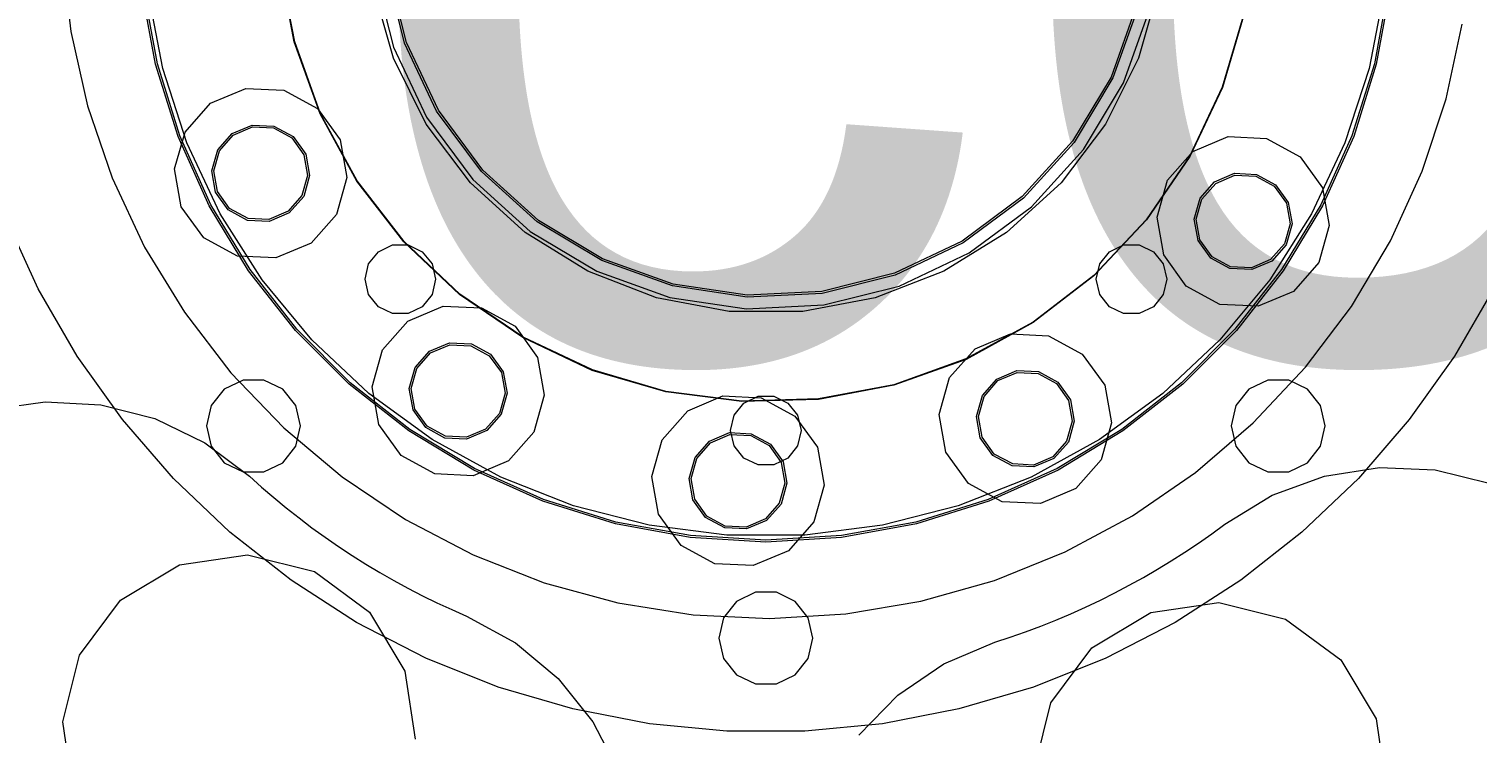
# Model space of a CAD drawing. Header units: millimetres. Extents: x -191664 to 191490, y -197311 to 10263.
# Drawn here: x 25940 to 26309.8, y 1515.7 to 1695.6 of the extents above; entities that cross this region are included whole.
import ezdxf

# ---------------------------------------------------------------- set-up
doc = ezdxf.new("R2010")
doc.units = ezdxf.units.MM
for name, color, linetype, lineweight in [('COTAS_P', 1, 'Continuous', 0), ('lateral_briquetadora', 7, 'Continuous', 0), ('TEXTOS', 4, 'Continuous', 0)]:
    doc.layers.add(name, color=color, linetype=linetype, lineweight=lineweight)
doc.dimstyles.new('PLANTA_100', dxfattribs={"dimtxt": 250, "dimasz": 150, "dimexe": 150, "dimexo": 80, "dimgap": 100, "dimtad": 1, "dimtih": 1, "dimtoh": 1, "dimdec": 1, "dimdsep": 46, "dimcen": 0.09, "dimclrd": 1, "dimclre": 1, "dimclrt": 1, "dimadec": 0, "dimazin": 0, "dimtfac": 1, "dimtdec": 4, "dimtofl": 0, "dimtmove": 0, "dimatfit": 3, "dimfxl": 1, "dimtolj": 1, "dimtzin": 0, "dimarcsym": 0})

# ---------------------------------------------------------------- blocks, each defined once
blk = doc.blocks.new('*D8')
at = {"layer": 'COTAS_P', "color": 1, "lineweight": -2, "transparency": 16777216}
for p, q in [((25128.19, 1262), (25128.19, 2132)), ((27628.19, 1262), (27628.19, 2132)), ((25278.19, 1982), (27478.19, 1982))]:
    blk.add_line(p, q, dxfattribs=at)
at = {"layer": 'COTAS_P', "color": 1, "transparency": 16777216}
for points in [[(25278.19, 2007), (25278.19, 1957), (25128.19, 1982)], [(27478.19, 2007), (27478.19, 1957), (27628.19, 1982)]]:
    blk.add_solid(points, dxfattribs=at)
at = {"layer": 'Defpoints', "color": 0, "transparency": 16777216}
for p in [(27628.19, 1982), (25128.19, 1182), (27628.19, 1182)]:
    blk.add_point(p, dxfattribs=at)

msp = doc.modelspace()

# ---------------------------------------------------------------- linework, layer by layer
at = {"layer": 'lateral_briquetadora', "color": 9, "true_color": 0xb9c3c2}
for p, q in [((25948.5, 1714.34), (25950.71, 1694.98)), ((26007.79, 1692.32), (26004.16, 1711.55)), ((26007.89, 1692.34), (26004.26, 1711.56)), ((26028.28, 1710.18), (26033.09, 1690.97)), ((26035.92, 1691.98), (26031.25, 1710.62)), ((26036.39, 1692.15), (26031.74, 1710.69)), ((25972.35, 1686.59), (25968.86, 1705.65)), ((25972.84, 1686.71), (25969.35, 1705.71)), ((25974.18, 1685.46), (25970.44, 1705.07)), ((26033.07, 1688.15), (26027.92, 1706.26)), ((26228.45, 1706.26), (26223.3, 1688.15)), ((26285.93, 1705.07), (26282.19, 1685.46)), ((26287.02, 1705.71), (26283.54, 1686.71)), ((26287.52, 1705.65), (26284.02, 1686.59)), ((26222.76, 1701.31), (26216.33, 1683.31)), ((26223.25, 1701.19), (26216.78, 1683.1)), ((26219.49, 1681.82), (26226.16, 1700.46)), ((26250.2, 1699.48), (26244.7, 1680.71)), ((26250.29, 1699.46), (26244.8, 1680.67)), ((25950.71, 1694.98), (25954.99, 1675.96)), ((26301.87, 1677.73), (26305.96, 1696.78)), ((26014.39, 1673.89), (26007.79, 1692.32)), ((26014.48, 1673.93), (26007.89, 1692.34)), ((26033.09, 1690.97), (26041.56, 1673.08)), ((26044.13, 1674.62), (26035.92, 1691.98)), ((26044.56, 1674.87), (26036.39, 1692.15)), ((25978.12, 1668.09), (25972.35, 1686.59)), ((25978.58, 1668.26), (25972.84, 1686.71)), ((26041.46, 1671.3), (26033.07, 1688.15)), ((26223.3, 1688.15), (26214.91, 1671.3)), ((26283.54, 1686.71), (26277.79, 1668.26)), ((26284.02, 1686.59), (26278.26, 1668.09)), ((25980.35, 1666.47), (25974.18, 1685.46)), ((26216.33, 1683.31), (26206.5, 1666.92)), ((26216.78, 1683.1), (26206.9, 1666.62)), ((26282.19, 1685.46), (26276.02, 1666.47)), ((25986.35, 1676.6), (25995.37, 1680.41)), ((25995.37, 1680.41), (26005.15, 1679.93)), ((26005.15, 1679.93), (26013.75, 1675.26)), ((26209.31, 1664.83), (26219.49, 1681.82)), ((26244.7, 1680.71), (26236.34, 1663.03)), ((26244.8, 1680.67), (26236.43, 1662.98)), ((25954.99, 1675.96), (25961.31, 1657.53)), ((25979.88, 1669.26), (25986.35, 1676.6)), ((26013.75, 1675.26), (26019.47, 1667.31)), ((26055.94, 1659.52), (26044.56, 1674.87)), ((26295.74, 1659.23), (26301.87, 1677.73)), ((26023.79, 1656.71), (26014.39, 1673.89)), ((26023.87, 1656.77), (26014.48, 1673.93)), ((26052.81, 1656.28), (26041.46, 1671.3)), ((26041.56, 1673.08), (26053.35, 1657.17)), ((26055.57, 1659.19), (26044.13, 1674.62)), ((26214.91, 1671.3), (26203.57, 1656.28)), ((25977.23, 1659.83), (25979.88, 1669.26)), ((25986.07, 1650.41), (25978.12, 1668.09)), ((25986.51, 1650.64), (25978.58, 1668.26)), ((25988.22, 1664.72), (25991.9, 1668.89)), ((25988.66, 1664.48), (25992.19, 1668.49)), ((25991.9, 1668.89), (25997.03, 1671.06)), ((25992.19, 1668.49), (25997.11, 1670.57)), ((25997.03, 1671.06), (26002.58, 1670.78)), ((25997.11, 1670.57), (26002.45, 1670.3)), ((26002.45, 1670.3), (26007.14, 1667.75)), ((26002.58, 1670.78), (26007.47, 1668.13)), ((26007.14, 1667.75), (26010.26, 1663.42)), ((26007.47, 1668.13), (26010.72, 1663.61)), ((26237.2, 1664.28), (26246.21, 1668.09)), ((26246.21, 1668.09), (26255.99, 1667.61)), ((26255.99, 1667.61), (26264.6, 1662.93)), ((26277.79, 1668.26), (26269.86, 1650.64)), ((26278.26, 1668.09), (26270.3, 1650.41)), ((25988.85, 1648.4), (25980.35, 1666.47)), ((25986.72, 1659.36), (25988.22, 1664.72)), ((25987.22, 1659.34), (25988.66, 1664.48)), ((26019.47, 1667.31), (26021.18, 1657.67)), ((26206.5, 1666.92), (26193.66, 1652.76)), ((26206.9, 1666.62), (26194, 1652.39)), ((26196.01, 1650.16), (26209.31, 1664.83)), ((26230.72, 1656.93), (26237.2, 1664.28)), ((26276.02, 1666.47), (26267.52, 1648.4)), ((26010.26, 1663.42), (26011.19, 1658.16)), ((26010.72, 1663.61), (26011.69, 1658.14)), ((26236.34, 1663.03), (26225.31, 1646.87)), ((26236.43, 1662.98), (26225.39, 1646.81)), ((26264.6, 1662.93), (26270.32, 1654.99)), ((25961.31, 1657.53), (25969.58, 1639.88)), ((25978.94, 1650.19), (25977.23, 1659.83)), ((25987.69, 1653.88), (25986.72, 1659.36)), ((25988.15, 1654.08), (25987.22, 1659.34)), ((26011.19, 1658.16), (26009.75, 1653.02)), ((26011.69, 1658.14), (26010.19, 1652.78)), ((26021.18, 1657.67), (26018.54, 1648.24)), ((26035.75, 1641.22), (26023.79, 1656.71)), ((26035.83, 1641.29), (26023.87, 1656.77)), ((26053.35, 1657.17), (26068.02, 1643.88)), ((26069.81, 1646.29), (26055.57, 1659.19)), ((26070.11, 1646.69), (26055.94, 1659.52)), ((26228.08, 1647.51), (26230.72, 1656.93)), ((26239.07, 1652.4), (26242.75, 1656.57)), ((26242.75, 1656.57), (26247.87, 1658.73)), ((26243.04, 1656.16), (26247.96, 1658.24)), ((26247.87, 1658.73), (26253.43, 1658.46)), ((26247.96, 1658.24), (26253.29, 1657.98)), ((26253.29, 1657.98), (26257.98, 1655.43)), ((26253.43, 1658.46), (26258.32, 1655.8)), ((26287.64, 1641.5), (26295.74, 1659.23)), ((25990.94, 1649.37), (25987.69, 1653.88)), ((25991.27, 1649.75), (25988.15, 1654.08)), ((26009.75, 1653.02), (26006.22, 1649.01)), ((26010.19, 1652.78), (26006.51, 1648.61)), ((26066.72, 1643.6), (26052.81, 1656.28)), ((26193.66, 1652.76), (26178.31, 1641.37)), ((26203.57, 1656.28), (26189.66, 1643.6)), ((26239.51, 1652.16), (26243.04, 1656.16)), ((26257.98, 1655.43), (26261.11, 1651.1)), ((26258.32, 1655.8), (26261.57, 1651.29)), ((26270.32, 1654.99), (26272.03, 1645.35)), ((25984.66, 1642.24), (25978.94, 1650.19)), ((25996.1, 1633.83), (25986.07, 1650.41)), ((25996.51, 1634.11), (25986.51, 1650.64)), ((25995.83, 1646.71), (25990.94, 1649.37)), ((25995.97, 1647.19), (25991.27, 1649.75)), ((26006.22, 1649.01), (26001.3, 1646.93)), ((26194, 1652.39), (26178.57, 1640.94)), ((26180.11, 1638.37), (26196.01, 1650.16)), ((26237.57, 1647.04), (26239.07, 1652.4)), ((26238.07, 1647.01), (26239.51, 1652.16)), ((26269.86, 1650.64), (26259.86, 1634.11)), ((26270.3, 1650.41), (26260.28, 1633.83)), ((26261.11, 1651.1), (26262.04, 1645.84)), ((26261.57, 1651.29), (26262.54, 1645.81)), ((25942.42, 1629.23), (25934.16, 1647.32)), ((25999.55, 1631.54), (25988.85, 1648.4)), ((26001.39, 1646.44), (25995.83, 1646.71)), ((26001.3, 1646.93), (25995.97, 1647.19)), ((26006.51, 1648.61), (26001.39, 1646.44)), ((26018.54, 1648.24), (26012.06, 1640.9)), ((26086.29, 1636.41), (26069.81, 1646.29)), ((26086.5, 1636.86), (26070.11, 1646.69)), ((26225.31, 1646.87), (26211.9, 1632.64)), ((26225.39, 1646.81), (26211.96, 1632.57)), ((26229.79, 1637.86), (26228.08, 1647.51)), ((26238.54, 1641.56), (26237.57, 1647.04)), ((26239, 1641.76), (26238.07, 1647.01)), ((26267.52, 1648.4), (26256.82, 1631.54)), ((26262.04, 1645.84), (26260.59, 1640.69)), ((26262.54, 1645.81), (26261.03, 1640.46)), ((26272.03, 1645.35), (26269.38, 1635.92)), ((25993.26, 1637.57), (25984.66, 1642.24)), ((26082.72, 1633.69), (26066.72, 1643.6)), ((26068.02, 1643.88), (26085, 1633.7)), ((26189.66, 1643.6), (26173.65, 1633.69)), ((26241.79, 1637.05), (26238.54, 1641.56)), ((26242.12, 1637.42), (26239, 1641.76)), ((25969.58, 1639.88), (25979.72, 1623.23)), ((26012.06, 1640.9), (26003.04, 1637.09)), ((26026.74, 1635.57), (26029.24, 1638.7)), ((26029.24, 1638.7), (26032.85, 1640.44)), ((26032.85, 1640.44), (26036.85, 1640.44)), ((26050, 1627.79), (26035.75, 1641.22)), ((26050.06, 1627.87), (26035.83, 1641.29)), ((26036.85, 1640.44), (26040.46, 1638.7)), ((26040.46, 1638.7), (26042.96, 1635.57)), ((26178.31, 1641.37), (26161.03, 1633.2)), ((26178.57, 1640.94), (26161.2, 1632.73)), ((26162.21, 1629.9), (26180.11, 1638.37)), ((26213.42, 1635.57), (26215.91, 1638.7)), ((26215.91, 1638.7), (26219.52, 1640.44)), ((26219.52, 1640.44), (26223.53, 1640.44)), ((26223.53, 1640.44), (26227.14, 1638.7)), ((26227.14, 1638.7), (26229.63, 1635.57)), ((26235.51, 1629.92), (26229.79, 1637.86)), ((26260.59, 1640.69), (26257.06, 1636.69)), ((26261.03, 1640.46), (26257.36, 1636.28)), ((26277.68, 1624.74), (26287.64, 1641.5)), ((26003.04, 1637.09), (25993.26, 1637.57)), ((26025.85, 1631.66), (26026.74, 1635.57)), ((26042.96, 1635.57), (26043.85, 1631.66)), ((26104.37, 1629.94), (26086.29, 1636.41)), ((26104.5, 1630.42), (26086.5, 1636.86)), ((26212.52, 1631.66), (26213.42, 1635.57)), ((26229.63, 1635.57), (26230.52, 1631.66)), ((26246.68, 1634.39), (26241.79, 1637.05)), ((26246.81, 1634.87), (26242.12, 1637.42)), ((26252.23, 1634.12), (26246.68, 1634.39)), ((26252.14, 1634.61), (26246.81, 1634.87)), ((26257.06, 1636.69), (26252.14, 1634.61)), ((26257.36, 1636.28), (26252.23, 1634.12)), ((26269.38, 1635.92), (26262.91, 1628.57)), ((26008.05, 1618.57), (25996.1, 1633.83)), ((26008.42, 1618.9), (25996.51, 1634.11)), ((26012.28, 1616.16), (25999.55, 1631.54)), ((26026.74, 1627.76), (26025.85, 1631.66)), ((26043.85, 1631.66), (26042.96, 1627.76)), ((26100.27, 1626.89), (26082.72, 1633.69)), ((26085, 1633.7), (26103.65, 1627.03)), ((26161.03, 1633.2), (26142.49, 1628.56)), ((26161.2, 1632.73), (26142.57, 1628.06)), ((26173.65, 1633.69), (26156.1, 1626.89)), ((26211.9, 1632.64), (26196.42, 1620.68)), ((26211.96, 1632.57), (26196.47, 1620.6)), ((26213.42, 1627.76), (26212.52, 1631.66)), ((26230.52, 1631.66), (26229.63, 1627.76)), ((26256.82, 1631.54), (26244.09, 1616.16)), ((26259.86, 1634.11), (26247.95, 1618.9)), ((26260.28, 1633.83), (26248.32, 1618.57)), ((25952.36, 1612.01), (25942.42, 1629.23)), ((26029.24, 1624.63), (26026.74, 1627.76)), ((26042.96, 1627.76), (26040.46, 1624.63)), ((26066.17, 1616.76), (26050, 1627.79)), ((26066.22, 1616.85), (26050.06, 1627.87)), ((26118.78, 1623.44), (26100.27, 1626.89)), ((26103.65, 1627.03), (26123.23, 1624.12)), ((26123.38, 1627.12), (26104.37, 1629.94)), ((26123.4, 1627.62), (26104.5, 1630.42)), ((26142.57, 1628.06), (26123.38, 1627.12)), ((26142.49, 1628.56), (26123.4, 1627.62)), ((26156.1, 1626.89), (26137.6, 1623.44)), ((26143.01, 1625.09), (26162.21, 1629.9)), ((26215.91, 1624.63), (26213.42, 1627.76)), ((26229.63, 1627.76), (26227.14, 1624.63)), ((26244.11, 1625.24), (26235.51, 1629.92)), ((26262.91, 1628.57), (26253.89, 1624.76)), ((26313.95, 1629.23), (26304.01, 1612.01)), ((25979.72, 1623.23), (25991.59, 1607.78)), ((26032.85, 1622.89), (26029.24, 1624.63)), ((26036.76, 1620.99), (26045.78, 1624.8)), ((26040.46, 1624.63), (26036.85, 1622.89)), ((26045.78, 1624.8), (26055.55, 1624.32)), ((26055.55, 1624.32), (26064.16, 1619.64)), ((26137.6, 1623.44), (26118.78, 1623.44)), ((26123.23, 1624.12), (26143.01, 1625.09)), ((26219.52, 1622.89), (26215.91, 1624.63)), ((26227.14, 1624.63), (26223.53, 1622.89)), ((26253.89, 1624.76), (26244.11, 1625.24)), ((26265.97, 1609.17), (26277.68, 1624.74)), ((26030.28, 1613.64), (26036.76, 1620.99)), ((26036.85, 1622.89), (26032.85, 1622.89)), ((26064.16, 1619.64), (26069.88, 1611.7)), ((26196.42, 1620.68), (26179.26, 1611.29)), ((26196.47, 1620.6), (26179.3, 1611.2)), ((26223.53, 1622.89), (26219.52, 1622.89)), ((26021.76, 1604.86), (26008.05, 1618.57)), ((26022.09, 1605.24), (26008.42, 1618.9)), ((26026.84, 1602.49), (26012.28, 1616.16)), ((26083.86, 1608.39), (26066.17, 1616.76)), ((26083.9, 1608.48), (26066.22, 1616.85)), ((26181.58, 1613.87), (26190.6, 1617.68)), ((26190.6, 1617.68), (26200.38, 1617.2)), ((26200.38, 1617.2), (26208.98, 1612.53)), ((26244.09, 1616.16), (26229.54, 1602.49)), ((26247.95, 1618.9), (26234.29, 1605.24)), ((26248.32, 1618.57), (26234.62, 1604.86)), ((25963.9, 1595.8), (25952.36, 1612.01)), ((26027.64, 1604.21), (26030.28, 1613.64)), ((26038.63, 1609.1), (26042.31, 1613.28)), ((26039.07, 1608.87), (26042.6, 1612.87)), ((26042.31, 1613.28), (26047.43, 1615.44)), ((26042.6, 1612.87), (26047.52, 1614.95)), ((26047.43, 1615.44), (26052.99, 1615.17)), ((26047.52, 1614.95), (26052.85, 1614.69)), ((26052.85, 1614.69), (26057.55, 1612.14)), ((26052.99, 1615.17), (26057.88, 1612.51)), ((26057.55, 1612.14), (26060.67, 1607.8)), ((26057.88, 1612.51), (26061.13, 1608)), ((26175.11, 1606.53), (26181.58, 1613.87)), ((26208.98, 1612.53), (26214.7, 1604.58)), ((26304.01, 1612.01), (26292.47, 1595.8)), ((26037.13, 1603.75), (26038.63, 1609.1)), ((26037.63, 1603.72), (26039.07, 1608.87)), ((26069.88, 1611.7), (26071.59, 1602.06)), ((26102.65, 1602.89), (26083.86, 1608.39)), ((26102.67, 1602.99), (26083.9, 1608.48)), ((26179.26, 1611.29), (26160.84, 1604.7)), ((26179.3, 1611.2), (26160.87, 1604.61)), ((26187.13, 1606.16), (26192.26, 1608.33)), ((26192.26, 1608.33), (26197.81, 1608.06)), ((26252.63, 1594.95), (26265.97, 1609.17)), ((25994.7, 1605.88), (25989.89, 1603.57)), ((25991.59, 1607.78), (26005.07, 1593.69)), ((26000.04, 1605.88), (25994.7, 1605.88)), ((26004.85, 1603.57), (26000.04, 1605.88)), ((26037.01, 1592.91), (26021.76, 1604.86)), ((26037.3, 1593.32), (26022.09, 1605.24)), ((26060.67, 1607.8), (26061.6, 1602.55)), ((26061.13, 1608), (26062.1, 1602.52)), ((26160.84, 1604.7), (26141.62, 1601.08)), ((26160.87, 1604.61), (26141.63, 1600.98)), ((26172.46, 1597.1), (26175.11, 1606.53)), ((26183.46, 1601.99), (26187.13, 1606.16)), ((26183.89, 1601.75), (26187.43, 1605.76)), ((26187.43, 1605.76), (26192.34, 1607.84)), ((26192.34, 1607.84), (26197.68, 1607.57)), ((26197.68, 1607.57), (26202.37, 1605.02)), ((26197.81, 1608.06), (26202.7, 1605.4)), ((26202.37, 1605.02), (26205.49, 1600.69)), ((26202.7, 1605.4), (26205.95, 1600.88)), ((26214.7, 1604.58), (26216.41, 1594.94)), ((26234.29, 1605.24), (26219.08, 1593.32)), ((26234.62, 1604.86), (26219.36, 1592.91)), ((26256.33, 1605.88), (26251.52, 1603.57)), ((26261.67, 1605.88), (26256.33, 1605.88)), ((26266.48, 1603.57), (26261.67, 1605.88)), ((25989.89, 1603.57), (25986.56, 1599.39)), ((26008.18, 1599.39), (26004.85, 1603.57)), ((26042.99, 1590.75), (26026.84, 1602.49)), ((26029.35, 1594.57), (26027.64, 1604.21)), ((26038.1, 1598.27), (26037.13, 1603.75)), ((26038.56, 1598.47), (26037.63, 1603.72)), ((26061.6, 1602.55), (26060.16, 1597.4)), ((26062.1, 1602.52), (26060.59, 1597.17)), ((26071.59, 1602.06), (26068.94, 1592.63)), ((26122.07, 1600.4), (26102.65, 1602.89)), ((26122.07, 1600.5), (26102.67, 1602.99)), ((26108.22, 1598.03), (26117.23, 1601.84)), ((26117.23, 1601.84), (26127.01, 1601.36)), ((26141.62, 1601.08), (26122.07, 1600.5)), ((26141.63, 1600.98), (26122.07, 1600.4)), ((26122.58, 1600.04), (26126.18, 1601.77)), ((26126.18, 1601.77), (26130.19, 1601.77)), ((26127.01, 1601.36), (26135.62, 1596.68)), ((26130.19, 1601.77), (26133.8, 1600.04)), ((26181.95, 1596.63), (26183.46, 1601.99)), ((26182.45, 1596.61), (26183.89, 1601.75)), ((26205.95, 1600.88), (26206.92, 1595.41)), ((26229.54, 1602.49), (26213.38, 1590.75)), ((26251.52, 1603.57), (26248.19, 1599.39)), ((26269.81, 1599.39), (26266.48, 1603.57)), ((25930.12, 1598.38), (25944.19, 1600.38)), ((25944.19, 1600.38), (25958.38, 1599.59)), ((25958.38, 1599.59), (25972.14, 1596.05)), ((25986.56, 1599.39), (25985.37, 1594.19)), ((26009.37, 1594.19), (26008.18, 1599.39)), ((26041.35, 1593.76), (26038.1, 1598.27)), ((26041.68, 1594.13), (26038.56, 1598.47)), ((26060.16, 1597.4), (26056.62, 1593.4)), ((26101.74, 1590.68), (26108.22, 1598.03)), ((26120.08, 1596.9), (26122.58, 1600.04)), ((26133.8, 1600.04), (26136.3, 1596.9)), ((26205.49, 1600.69), (26206.42, 1595.43)), ((26248.19, 1599.39), (26247, 1594.19)), ((26271, 1594.19), (26269.81, 1599.39)), ((25976.93, 1580.77), (25963.9, 1595.8)), ((25972.14, 1596.05), (25984.95, 1589.89)), ((25985.37, 1594.19), (25986.56, 1588.98)), ((26005.07, 1593.69), (26019.98, 1581.15)), ((26008.18, 1588.98), (26009.37, 1594.19)), ((26035.07, 1586.63), (26029.35, 1594.57)), ((26046.24, 1591.1), (26041.35, 1593.76)), ((26046.37, 1591.58), (26041.68, 1594.13)), ((26060.59, 1597.17), (26056.92, 1592.99)), ((26119.19, 1593), (26120.08, 1596.9)), ((26135.62, 1596.68), (26141.34, 1588.74)), ((26136.3, 1596.9), (26137.19, 1593)), ((26174.17, 1587.46), (26172.46, 1597.1)), ((26182.92, 1591.16), (26181.95, 1596.63)), ((26183.38, 1591.35), (26182.45, 1596.61)), ((26206.42, 1595.43), (26204.98, 1590.29)), ((26206.92, 1595.41), (26205.42, 1590.05)), ((26216.41, 1594.94), (26213.77, 1585.51)), ((26237.84, 1582.26), (26252.63, 1594.95)), ((26247, 1594.19), (26248.19, 1588.98)), ((26269.81, 1588.98), (26271, 1594.19)), ((26292.47, 1595.8), (26279.45, 1580.77)), ((25984.95, 1589.89), (25996.31, 1581.35)), ((26053.6, 1582.88), (26037.01, 1592.91)), ((26053.83, 1583.33), (26037.3, 1593.32)), ((26060.49, 1581.13), (26042.99, 1590.75)), ((26051.79, 1590.83), (26046.24, 1591.1)), ((26051.71, 1591.32), (26046.37, 1591.58)), ((26056.62, 1593.4), (26051.71, 1591.32)), ((26056.92, 1592.99), (26051.79, 1590.83)), ((26068.94, 1592.63), (26062.47, 1585.28)), ((26099.1, 1581.25), (26101.74, 1590.68)), ((26110.09, 1586.14), (26113.77, 1590.32)), ((26110.53, 1585.91), (26114.06, 1589.91)), ((26113.77, 1590.32), (26118.89, 1592.48)), ((26114.06, 1589.91), (26118.98, 1591.99)), ((26118.89, 1592.48), (26124.45, 1592.21)), ((26118.98, 1591.99), (26124.31, 1591.73)), ((26120.08, 1589.1), (26119.19, 1593)), ((26124.31, 1591.73), (26129, 1589.18)), ((26124.45, 1592.21), (26129.34, 1589.55)), ((26137.19, 1593), (26136.3, 1589.1)), ((26186.17, 1586.64), (26182.92, 1591.16)), ((26186.5, 1587.02), (26183.38, 1591.35)), ((26213.38, 1590.75), (26195.89, 1581.13)), ((26204.98, 1590.29), (26201.45, 1586.28)), ((26205.42, 1590.05), (26201.74, 1585.88)), ((26219.08, 1593.32), (26202.54, 1583.33)), ((26219.36, 1592.91), (26202.77, 1582.88)), ((25986.56, 1588.98), (25989.89, 1584.8)), ((26004.85, 1584.8), (26008.18, 1588.98)), ((26043.67, 1581.95), (26035.07, 1586.63)), ((26108.59, 1580.79), (26110.09, 1586.14)), ((26122.58, 1585.96), (26120.08, 1589.1)), ((26129, 1589.18), (26132.13, 1584.84)), ((26129.34, 1589.55), (26132.59, 1585.04)), ((26136.3, 1589.1), (26133.8, 1585.96)), ((26141.34, 1588.74), (26143.05, 1579.1)), ((26179.89, 1579.51), (26174.17, 1587.46)), ((26191.06, 1583.98), (26186.17, 1586.64)), ((26191.2, 1584.47), (26186.5, 1587.02)), ((26201.45, 1586.28), (26196.53, 1584.2)), ((26248.19, 1588.98), (26251.52, 1584.8)), ((26266.48, 1584.8), (26269.81, 1588.98)), ((25989.89, 1584.8), (25994.7, 1582.49)), ((25994.7, 1582.49), (26000.04, 1582.49)), ((26000.04, 1582.49), (26004.85, 1584.8)), ((26062.47, 1585.28), (26053.45, 1581.47)), ((26071.27, 1574.93), (26053.6, 1582.88)), ((26071.45, 1575.4), (26053.83, 1583.33)), ((26109.09, 1580.76), (26110.53, 1585.91)), ((26126.18, 1584.23), (26122.58, 1585.96)), ((26130.19, 1584.23), (26126.18, 1584.23)), ((26133.8, 1585.96), (26130.19, 1584.23)), ((26132.13, 1584.84), (26133.06, 1579.59)), ((26132.59, 1585.04), (26133.56, 1579.56)), ((26202.54, 1583.33), (26184.92, 1575.4)), ((26202.77, 1582.88), (26185.1, 1574.93)), ((26196.62, 1583.71), (26191.06, 1583.98)), ((26196.53, 1584.2), (26191.2, 1584.47)), ((26201.74, 1585.88), (26196.62, 1583.71)), ((26213.77, 1585.51), (26207.29, 1578.17)), ((26251.52, 1584.8), (26256.33, 1582.49)), ((26256.33, 1582.49), (26261.67, 1582.49)), ((26261.67, 1582.49), (26266.48, 1584.8)), ((26270.84, 1581.38), (26284.88, 1583.55)), ((26284.88, 1583.55), (26299.08, 1582.94)), ((26299.08, 1582.94), (26312.89, 1579.58)), ((25991.32, 1567.05), (25976.93, 1580.77)), ((25996.31, 1581.35), (25999.4, 1578.58)), ((26019.98, 1581.15), (26036.17, 1570.3)), ((26053.45, 1581.47), (26043.67, 1581.95)), ((26079.05, 1573.78), (26060.49, 1581.13)), ((26100.81, 1571.61), (26099.1, 1581.25)), ((26109.56, 1575.31), (26108.59, 1580.79)), ((26110.02, 1575.5), (26109.09, 1580.76)), ((26133.06, 1579.59), (26131.61, 1574.44)), ((26133.56, 1579.56), (26132.05, 1574.21)), ((26143.05, 1579.1), (26140.4, 1569.67)), ((26195.89, 1581.13), (26177.32, 1573.78)), ((26188.5, 1574.84), (26179.89, 1579.51)), ((26221.77, 1571.24), (26237.84, 1582.26)), ((26257.49, 1576.5), (26270.84, 1581.38)), ((26279.45, 1580.77), (26265.05, 1567.05)), ((25999.4, 1578.58), (26002.54, 1575.88)), ((26002.54, 1575.88), (26005.73, 1573.24)), ((26089.9, 1569.65), (26071.45, 1575.4)), ((26112.81, 1570.8), (26109.56, 1575.31)), ((26113.14, 1571.17), (26110.02, 1575.5)), ((26184.92, 1575.4), (26166.48, 1569.65)), ((26207.29, 1578.17), (26198.27, 1574.36)), ((26245.34, 1569.12), (26257.49, 1576.5)), ((26005.73, 1573.24), (26008.99, 1570.68)), ((26089.78, 1569.16), (26071.27, 1574.93)), ((26098.39, 1568.82), (26079.05, 1573.78)), ((26106.53, 1563.67), (26100.81, 1571.61)), ((26131.61, 1574.44), (26128.08, 1570.44)), ((26132.05, 1574.21), (26128.38, 1570.03)), ((26177.32, 1573.78), (26157.98, 1568.82)), ((26185.1, 1574.93), (26166.6, 1569.16)), ((26198.27, 1574.36), (26188.5, 1574.84)), ((26008.99, 1570.68), (26012.29, 1568.18)), ((26012.29, 1568.18), (26015.65, 1565.75)), ((26036.17, 1570.3), (26053.44, 1561.25)), ((26108.84, 1565.67), (26089.78, 1569.16)), ((26108.9, 1566.17), (26089.9, 1569.65)), ((26118.2, 1566.31), (26098.39, 1568.82)), ((26117.7, 1568.14), (26112.81, 1570.8)), ((26117.83, 1568.62), (26113.14, 1571.17)), ((26123.25, 1567.87), (26117.7, 1568.14)), ((26123.16, 1568.36), (26117.83, 1568.62)), ((26128.08, 1570.44), (26123.16, 1568.36)), ((26128.38, 1570.03), (26123.25, 1567.87)), ((26140.4, 1569.67), (26133.93, 1562.32)), ((26157.98, 1568.82), (26138.17, 1566.31)), ((26166.48, 1569.65), (26147.47, 1566.17)), ((26166.6, 1569.16), (26147.53, 1565.67)), ((26204.6, 1562.02), (26221.77, 1571.24)), ((26242.01, 1566.66), (26245.34, 1569.12)), ((26006.95, 1554.75), (25991.32, 1567.05)), ((26015.65, 1565.75), (26019.06, 1563.39)), ((26128.19, 1564.5), (26108.84, 1565.67)), ((26128.19, 1565), (26108.9, 1566.17)), ((26138.17, 1566.31), (26118.2, 1566.31)), ((26147.47, 1566.17), (26128.19, 1565)), ((26147.53, 1565.67), (26128.19, 1564.5)), ((26235.18, 1561.97), (26238.62, 1564.28)), ((26238.62, 1564.28), (26242.01, 1566.66)), ((26265.05, 1567.05), (26249.42, 1554.75)), ((25978.5, 1558.73), (25995.87, 1561.3)), ((25995.87, 1561.3), (26012.9, 1557.04)), ((26019.06, 1563.39), (26022.52, 1561.11)), ((26022.52, 1561.11), (26026.02, 1558.9)), ((26053.44, 1561.25), (26071.58, 1554.13)), ((26115.13, 1558.99), (26106.53, 1563.67)), ((26133.93, 1562.32), (26124.91, 1558.51)), ((26186.53, 1554.72), (26204.6, 1562.02)), ((26231.69, 1559.73), (26235.18, 1561.97)), ((25963.44, 1549.7), (25978.5, 1558.73)), ((26012.9, 1557.04), (26027, 1546.58)), ((26026.02, 1558.9), (26029.58, 1556.77)), ((26029.58, 1556.77), (26033.17, 1554.71)), ((26124.91, 1558.51), (26115.13, 1558.99)), ((26224.57, 1555.49), (26228.15, 1557.57)), ((26228.15, 1557.57), (26231.69, 1559.73)), ((26023.69, 1544), (26006.95, 1554.75)), ((26033.17, 1554.71), (26036.81, 1552.73)), ((26071.58, 1554.13), (26090.39, 1549.01)), ((26167.77, 1549.41), (26186.53, 1554.72)), ((26217.28, 1551.54), (26220.95, 1553.48)), ((26220.95, 1553.48), (26224.57, 1555.49)), ((26249.42, 1554.75), (26232.69, 1544)), ((25952.98, 1535.6), (25963.44, 1549.7)), ((26036.81, 1552.73), (26040.49, 1550.83)), ((26040.49, 1550.83), (26044.21, 1549.01)), ((26120.7, 1549.38), (26117.37, 1545.21)), ((26125.52, 1551.7), (26120.7, 1549.38)), ((26130.86, 1551.7), (26125.52, 1551.7)), ((26135.67, 1549.38), (26130.86, 1551.7)), ((26139, 1545.21), (26135.67, 1549.38)), ((26148.56, 1546.16), (26167.77, 1549.41)), ((26209.83, 1547.92), (26213.58, 1549.69)), ((26213.58, 1549.69), (26217.28, 1551.54)), ((26226.45, 1546.55), (26243.82, 1549.12)), ((26243.82, 1549.12), (26260.85, 1544.86)), ((26027, 1546.58), (26036.03, 1531.52)), ((26044.21, 1549.01), (26047.97, 1547.26)), ((26047.97, 1547.26), (26051.77, 1545.6)), ((26051.77, 1545.6), (26064.23, 1538.77)), ((26090.39, 1549.01), (26109.63, 1545.96)), ((26109.63, 1545.96), (26129.1, 1545)), ((26129.1, 1545), (26148.56, 1546.16)), ((26202.24, 1544.61), (26206.05, 1546.22)), ((26206.05, 1546.22), (26209.83, 1547.92)), ((26211.39, 1537.52), (26226.45, 1546.55)), ((26041.36, 1534.89), (26023.69, 1544)), ((26117.37, 1545.21), (26116.19, 1540)), ((26140.19, 1540), (26139, 1545.21)), ((26194.5, 1541.62), (26198.39, 1543.07)), ((26198.39, 1543.07), (26202.24, 1544.61)), ((26232.69, 1544), (26215.01, 1534.89)), ((26260.85, 1544.86), (26274.96, 1534.4)), ((26064.23, 1538.77), (26075.13, 1529.65)), ((26116.19, 1540), (26117.37, 1534.79)), ((26139, 1534.79), (26140.19, 1540)), ((26173.58, 1533.4), (26186.65, 1538.97)), ((26186.65, 1538.97), (26190.59, 1540.26)), ((26190.59, 1540.26), (26194.5, 1541.62)), ((25948.72, 1518.57), (25952.98, 1535.6)), ((26059.83, 1527.49), (26041.36, 1534.89)), ((26117.37, 1534.79), (26120.7, 1530.62)), ((26135.67, 1530.62), (26139, 1534.79)), ((26215.01, 1534.89), (26196.54, 1527.49)), ((26200.93, 1523.42), (26211.39, 1537.52)), ((26274.96, 1534.4), (26283.98, 1519.34)), ((26036.03, 1531.52), (26038.61, 1514.15)), ((26161.84, 1525.39), (26173.58, 1533.4)), ((26078.91, 1521.89), (26059.83, 1527.49)), ((26075.13, 1529.65), (26084.04, 1518.57)), ((26120.7, 1530.62), (26125.52, 1528.3)), ((26125.52, 1528.3), (26130.86, 1528.3)), ((26130.86, 1528.3), (26135.67, 1530.62)), ((26196.54, 1527.49), (26177.46, 1521.89)), ((26151.89, 1515.24), (26161.84, 1525.39)), ((26196.67, 1506.39), (26200.93, 1523.42)), ((26098.44, 1518.13), (26078.91, 1521.89)), ((26177.46, 1521.89), (26157.93, 1518.13)), ((25951.29, 1501.2), (25948.72, 1518.57)), ((26084.04, 1518.57), (26090.61, 1505.97)), ((26118.24, 1516.24), (26098.44, 1518.13)), ((26138.13, 1516.24), (26118.24, 1516.24)), ((26157.93, 1518.13), (26138.13, 1516.24)), ((26283.98, 1519.34), (26286.56, 1501.97))]:
    msp.add_line(p, q, dxfattribs=at)

# ---------------------------------------------------------------- texts
at = {"layer": 'TEXTOS'}
msp.add_text('C05 / cola', height=250, dxfattribs=at).set_placement((25128.19, 1612))

# ---------------------------------------------------------------- dimensions: what is measured, and where the dimension line sits
at = {"layer": 'COTAS_P'}
dim = msp.add_aligned_dim(p1=(25128.19, 1182), p2=(27628.19, 1182), distance=800, text='<> P', dimstyle='PLANTA_100', dxfattribs=at)
dim.commit()
dim.dimension.update_dxf_attribs({"geometry": '*D8', "text_midpoint": (26378.19, 1982)})

doc.saveas('drawing.dxf')
